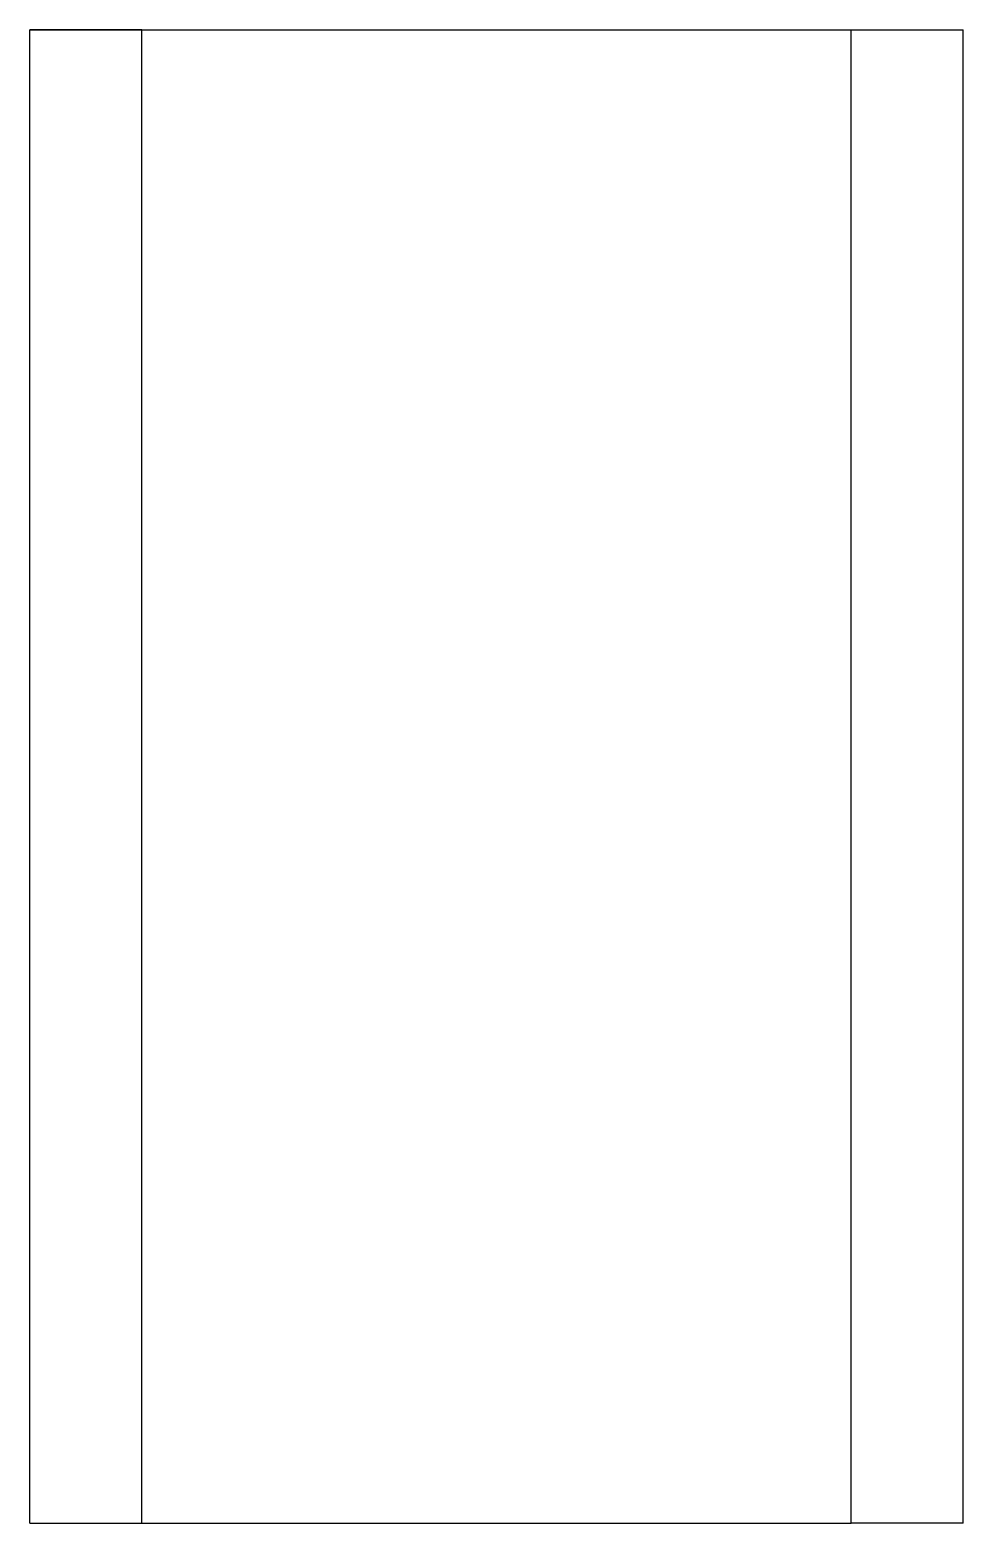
# Model space of a CAD drawing. Header units: millimetres. Extents: x 651 to 751, y 267 to 427.
import ezdxf

# ---------------------------------------------------------------- set-up
doc = ezdxf.new("R2010")
doc.units = ezdxf.units.MM
doc.layers.add('l1', color=7, linetype='Continuous', true_color=0xc2ced6)

msp = doc.modelspace()

# ---------------------------------------------------------------- linework, layer by layer
at = {"layer": 'l1'}
for p, q in [((650.83, 266.53), (650.83, 426.53)), ((650.83, 426.53), (750.83, 426.53)), ((662.83, 426.53), (650.83, 426.53)), ((662.83, 266.53), (662.83, 426.53)), ((738.83, 266.53), (738.83, 426.53)), ((738.83, 426.53), (750.83, 426.53)), ((750.83, 266.53), (750.83, 426.53)), ((650.83, 266.53), (662.83, 266.53)), ((650.83, 266.53), (674.83, 266.53)), ((662.83, 266.53, 10), (738.83, 266.53, 10)), ((674.83, 266.53), (674.83, 266.53, 10)), ((750.83, 266.53), (738.83, 266.53))]:
    msp.add_line(p, q, dxfattribs=at)
at = {"layer": 'l1', "extrusion": (-8.97528e-15, -1, 0)}
for p, q in [((662.83, 266.53, 10), (662.83, 266.53)), ((674.83, 266.53, 10), (726.83, 266.53, 10)), ((726.83, 266.53, 10), (726.83, 266.53))]:
    msp.add_line(p, q, dxfattribs=at)

doc.saveas('drawing.dxf')
